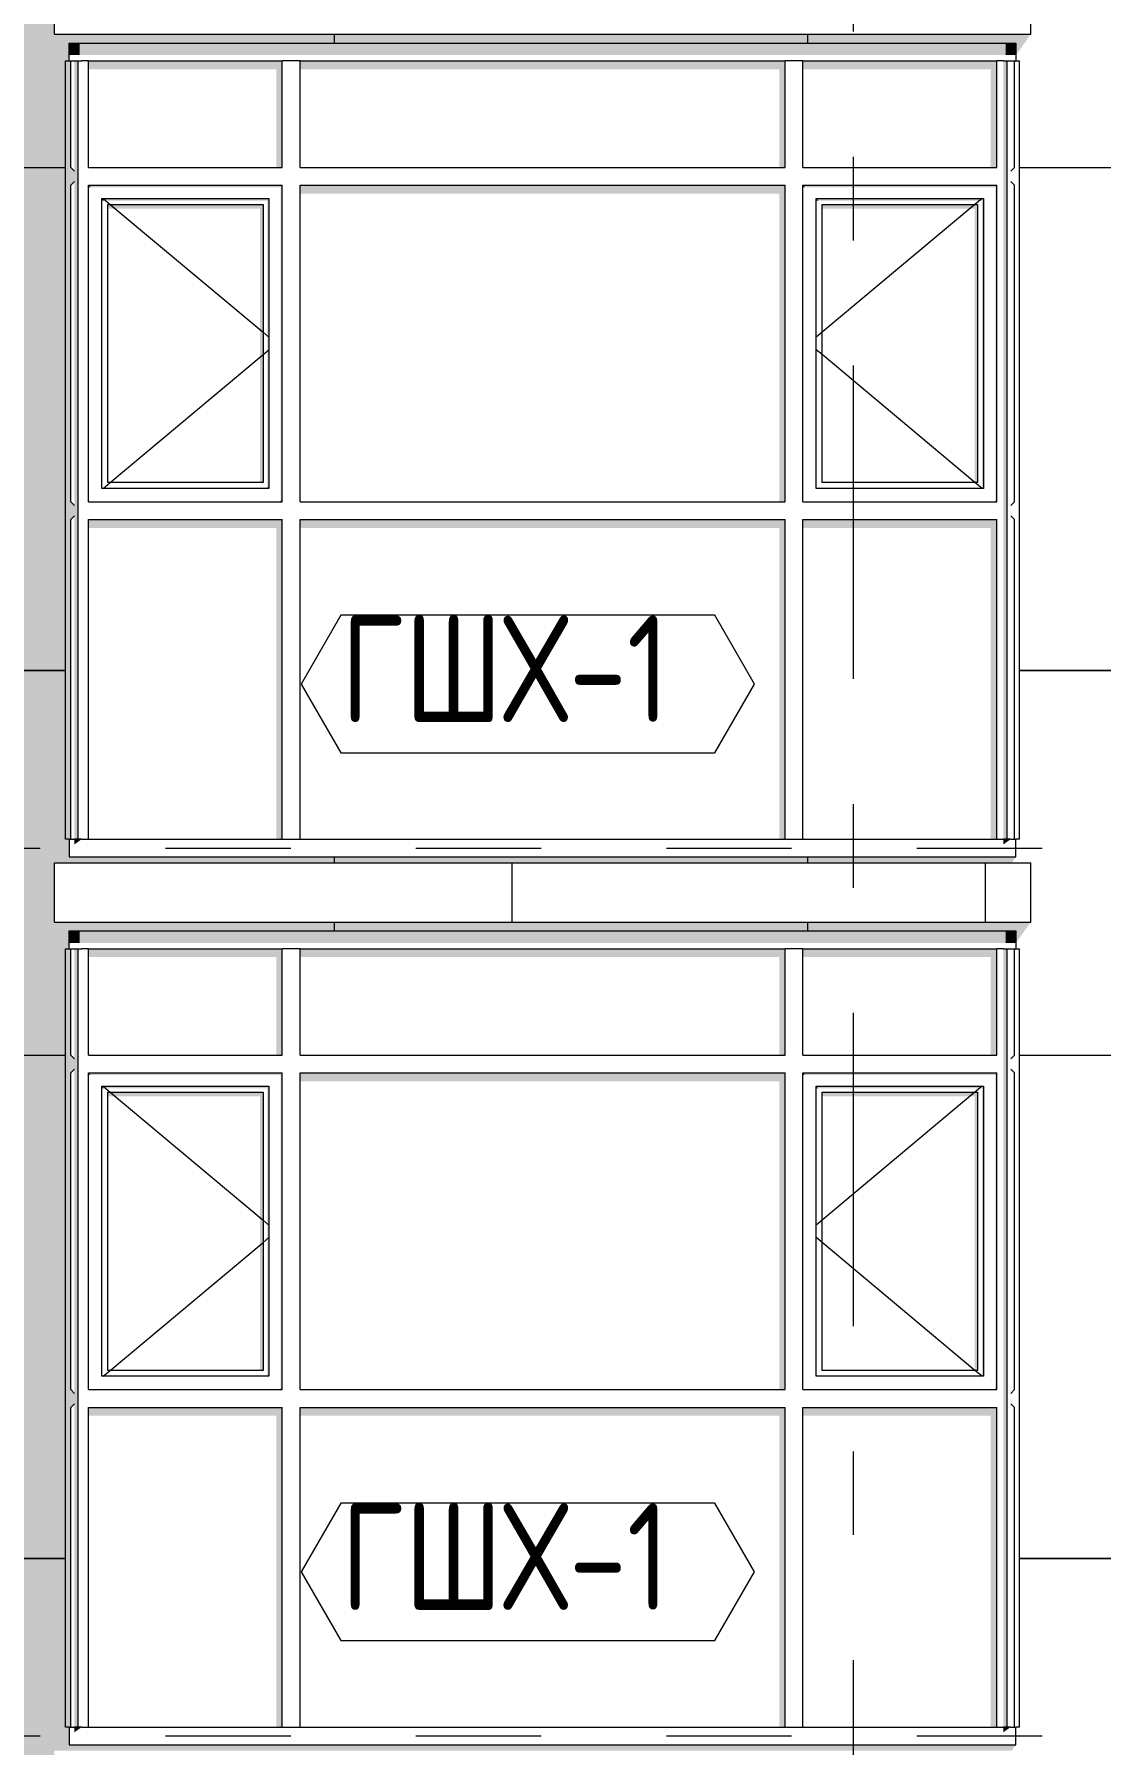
# Model space of a CAD drawing. Header units: millimetres. Extents: x 18162 to 7085488, y 72188 to 247925.
# Drawn here: x 5963690 to 5967295, y 106526 to 112306 of the extents above; entities that cross this region are included whole.
import ezdxf
from ezdxf.enums import TextEntityAlignment as Align

# ---------------------------------------------------------------- set-up
doc = ezdxf.new("R2010")
doc.units = ezdxf.units.MM
doc.header["$MEASUREMENT"] = 0
doc.linetypes.add('Dashed', pattern=[423.333333, 211.666667, -211.666667])
doc.linetypes.add('Double Dashed', pattern=[1093.611073, 529.166651, -211.666656, 141.111112, -211.666656])
for name, color, linetype in [('Finish - Wall', 7, 'Continuous'), ('Structural - Bearing', 7, 'Continuous'), ('Structural - Grid', 7, 'Continuous')]:
    doc.layers.add(name, color=color, linetype=linetype)
doc.styles.add('GENERATED_STYLE_3', font='', dxfattribs={"width": 0.8})
doc.styles.get('GENERATED_STYLE_3').set_extended_font_data('ISOCPEUR MON')

# ---------------------------------------------------------------- blocks, each defined once
blk = doc.blocks.new('*X2813', base_point=(6050603.8, 91556.2))
at = {"layer": 'Structural - Bearing', "color": 8, "linetype": 'Continuous', "lineweight": 13}
for p, q in [((5964703.8, 109306.2), (5964703.8, 109276.2)), ((5966303.8, 109306.2), (5966303.8, 109276.2)), ((5963103.8, 108856.2), (5963795.7, 108856.2)), ((5967020.5, 108856.2), (5967403.8, 108856.2)), ((5963103.8, 107156.2), (5963795.7, 107156.2)), ((5963795.7, 107156.2), (5963103.8, 107156.2)), ((5967020.5, 107156.2), (5967403.8, 107156.2)), ((5967403.8, 107156.2), (5967020.5, 107156.2))]:
    blk.add_line(p, q, dxfattribs=at)
blk = doc.blocks.new('*X2817', base_point=(6050603.8, 91556.2))
at = {"layer": 'Structural - Bearing', "color": 8, "linetype": 'Continuous', "lineweight": 13}
for p, q in [((5964703.8, 112306.2), (5964703.8, 112276.2)), ((5966303.8, 112306.2), (5966303.8, 112276.2)), ((5963103.8, 111856.2), (5963795.7, 111856.2)), ((5967020.5, 111856.2), (5967403.8, 111856.2)), ((5963103.8, 110156.2), (5963795.7, 110156.2)), ((5963795.7, 110156.2), (5963103.8, 110156.2)), ((5967020.5, 110156.2), (5967403.8, 110156.2)), ((5967403.8, 110156.2), (5967020.5, 110156.2)), ((5964703.8, 109526.2), (5964703.8, 109506.2)), ((5966303.8, 109526.2), (5966303.8, 109506.2))]:
    blk.add_line(p, q, dxfattribs=at)
blk = doc.blocks.new('*X2818', base_point=(6050603.8, 91556.2))
at = {"layer": 'Structural - Bearing', "color": 7, "linetype": 'Continuous', "lineweight": 9}
for p, q in [((5965303.8, 109506.2), (5965303.8, 109306.2)), ((5966903.8, 109506.2), (5966903.8, 109306.2))]:
    blk.add_line(p, q, dxfattribs=at)
blk = doc.blocks.new('Label_272_3', base_point=(5965358.1, 106876.2))
at = {"color": 13, "linetype": 'Continuous', "lineweight": 13, "flags": 128}
blk.add_lwpolyline([(5964591.7, 107110.4), (5964725.8, 106878.2), (5965990.4, 106878.2), (5966124.5, 107110.4), (5965990.4, 107342.7), (5964725.8, 107342.7)], close=True, dxfattribs=at)
at = {"color": 13, "lineweight": 13, "insert": (5964725.8, 107342), "char_height": 360, "attachment_point": 1, "style": 'GENERATED_STYLE_3'}
blk.add_mtext('\\A1;{\\pql;\\pt0,253000;\\fISOCPEUR MON|b0|i0|c0|p0;\\W0.800000;ГШХ-1\\fISOCPEUR MON|b0|i0|c0|p0;\\W0.800000;\\A1{\\H.66x;\\S^  ;}\\fISOCPEUR MON|b0|i0|c0|p0;\\W0.800000;\\fISOCPEUR MON|b0|i0|c0|p0;\\W0.800000;\\A1{\\H.66x;\\S^  ;}\\fISOCPEUR MON|b0|i0|c0|p0;\\W0.800000; \\fISOCPEUR MON|b0|i0|c0|p0;\\W0.800000;\\fISOCPEUR MON|b0|i0|c0|p0;\\W0.800000;\\fISOCPEUR MON|b0|i0|c0|p0;\\W0.800000;\\fISOCPEUR MON|b0|i0|c0|p0;\\W0.800000;\\fISOCPEUR MON|b0|i0|c0|p0;\\W0.800000;\\fISOCPEUR MON|b0|i0|c0|p0;\\W0.800000;\\fISOCPEUR MON|b0|i0|c0|p0;\\W0.800000;\\fISOCPEUR MON|b0|i0|c0|p0;\\W0.800000;\\fISOCPEUR MON|b0|i0|c0|p0;\\W0.800000;\\fISOCPEUR MON|b0|i0|c0|p0;\\W0.800000;\\fISOCPEUR MON|b0|i0|c0|p0;\\W0.800000;\\fISOCPEUR MON|b0|i0|c0|p0;\\W0.800000;\\fISOCPEUR MON|b0|i0|c0|p0;\\W0.800000;\\fISOCPEUR MON|b0|i0|c0|p0;\\W0.800000;\\fISOCPEUR MON|b0|i0|c0|p0;\\W0.800000;\\fISOCPEUR MON|b0|i0|c0|p0;\\W0.800000;\\fISOCPEUR MON|b0|i0|c0|p0;\\W0.800000;\\fISOCPEUR MON|b0|i0|c0|p0;\\W0.800000;\\fISOCPEUR MON|b0|i0|c0|p0;\\W0.800000;\\fISOCPEUR MON|b0|i0|c0|p0;\\W0.800000;\\fISOCPEUR MON|b0|i0|c0|p0;\\W0.800000;\\fISOCPEUR MON|b0|i0|c0|p0;\\W0.800000;\\fISOCPEUR MON|b0|i0|c0|p0;\\W0.800000;\\fISOCPEUR MON|b0|i0|c0|p0;\\W0.800000;\\fISOCPEUR MON|b0|i0|c0|p0;\\W0.800000;\\fISOCPEUR MON|b0|i0|c0|p0;\\W0.800000;\\fISOCPEUR MON|b0|i0|c0|p0;\\W0.800000;\\fISOCPEUR MON|b0|i0|c0|p0;\\W0.800000;\\fISOCPEUR MON|b0|i0|c0|p0;\\W0.800000;\\fISOCPEUR MON|b0|i0|c0|p0;\\W0.800000;\\fISOCPEUR MON|b0|i0|c0|p0;\\W0.800000;\\fISOCPEUR MON|b0|i0|c0|p0;\\W0.800000;\\fISOCPEUR MON|b0|i0|c0|p0;\\W0.800000;\\fISOCPEUR MON|b0|i0|c0|p0;\\W0.800000;\\fISOCPEUR MON|b0|i0|c0|p0;\\W0.800000;\\fISOCPEUR MON|b0|i0|c0|p0;\\W0.800000;\\fISOCPEUR MON|b0|i0|c0|p0;\\W0.800000;\\fISOCPEUR MON|b0|i0|c0|p0;\\W0.800000;\\fISOCPEUR MON|b0|i0|c0|p0;\\W0.800000;\\fISOCPEUR MON|b0|i0|c0|p0;\\W0.800000;\\fISOCPEUR MON|b0|i0|c0|p0;\\W0.800000;\\fISOCPEUR MON|b0|i0|c0|p0;\\W0.800000;\\fISOCPEUR MON|b0|i0|c0|p0;\\W0.800000;}', dxfattribs=at)
blk = doc.blocks.new('Label_273_3', base_point=(5965358.1, 109876.2))
at = {"color": 13, "linetype": 'Continuous', "lineweight": 13, "flags": 128}
blk.add_lwpolyline([(5964591.7, 110110.4), (5964725.8, 109878.2), (5965990.4, 109878.2), (5966124.5, 110110.4), (5965990.4, 110342.7), (5964725.8, 110342.7)], close=True, dxfattribs=at)
at = {"color": 13, "lineweight": 13, "insert": (5964725.8, 110342), "char_height": 360, "attachment_point": 1, "style": 'GENERATED_STYLE_3'}
blk.add_mtext('\\A1;{\\pql;\\pt0,253000;\\fISOCPEUR MON|b0|i0|c0|p0;\\W0.800000;ГШХ-1\\fISOCPEUR MON|b0|i0|c0|p0;\\W0.800000;\\A1{\\H.66x;\\S^  ;}\\fISOCPEUR MON|b0|i0|c0|p0;\\W0.800000;\\fISOCPEUR MON|b0|i0|c0|p0;\\W0.800000;\\A1{\\H.66x;\\S^  ;}\\fISOCPEUR MON|b0|i0|c0|p0;\\W0.800000; \\fISOCPEUR MON|b0|i0|c0|p0;\\W0.800000;\\fISOCPEUR MON|b0|i0|c0|p0;\\W0.800000;\\fISOCPEUR MON|b0|i0|c0|p0;\\W0.800000;\\fISOCPEUR MON|b0|i0|c0|p0;\\W0.800000;\\fISOCPEUR MON|b0|i0|c0|p0;\\W0.800000;\\fISOCPEUR MON|b0|i0|c0|p0;\\W0.800000;\\fISOCPEUR MON|b0|i0|c0|p0;\\W0.800000;\\fISOCPEUR MON|b0|i0|c0|p0;\\W0.800000;\\fISOCPEUR MON|b0|i0|c0|p0;\\W0.800000;\\fISOCPEUR MON|b0|i0|c0|p0;\\W0.800000;\\fISOCPEUR MON|b0|i0|c0|p0;\\W0.800000;\\fISOCPEUR MON|b0|i0|c0|p0;\\W0.800000;\\fISOCPEUR MON|b0|i0|c0|p0;\\W0.800000;\\fISOCPEUR MON|b0|i0|c0|p0;\\W0.800000;\\fISOCPEUR MON|b0|i0|c0|p0;\\W0.800000;\\fISOCPEUR MON|b0|i0|c0|p0;\\W0.800000;\\fISOCPEUR MON|b0|i0|c0|p0;\\W0.800000;\\fISOCPEUR MON|b0|i0|c0|p0;\\W0.800000;\\fISOCPEUR MON|b0|i0|c0|p0;\\W0.800000;\\fISOCPEUR MON|b0|i0|c0|p0;\\W0.800000;\\fISOCPEUR MON|b0|i0|c0|p0;\\W0.800000;\\fISOCPEUR MON|b0|i0|c0|p0;\\W0.800000;\\fISOCPEUR MON|b0|i0|c0|p0;\\W0.800000;\\fISOCPEUR MON|b0|i0|c0|p0;\\W0.800000;\\fISOCPEUR MON|b0|i0|c0|p0;\\W0.800000;\\fISOCPEUR MON|b0|i0|c0|p0;\\W0.800000;\\fISOCPEUR MON|b0|i0|c0|p0;\\W0.800000;\\fISOCPEUR MON|b0|i0|c0|p0;\\W0.800000;\\fISOCPEUR MON|b0|i0|c0|p0;\\W0.800000;\\fISOCPEUR MON|b0|i0|c0|p0;\\W0.800000;\\fISOCPEUR MON|b0|i0|c0|p0;\\W0.800000;\\fISOCPEUR MON|b0|i0|c0|p0;\\W0.800000;\\fISOCPEUR MON|b0|i0|c0|p0;\\W0.800000;\\fISOCPEUR MON|b0|i0|c0|p0;\\W0.800000;\\fISOCPEUR MON|b0|i0|c0|p0;\\W0.800000;\\fISOCPEUR MON|b0|i0|c0|p0;\\W0.800000;\\fISOCPEUR MON|b0|i0|c0|p0;\\W0.800000;\\fISOCPEUR MON|b0|i0|c0|p0;\\W0.800000;\\fISOCPEUR MON|b0|i0|c0|p0;\\W0.800000;\\fISOCPEUR MON|b0|i0|c0|p0;\\W0.800000;\\fISOCPEUR MON|b0|i0|c0|p0;\\W0.800000;\\fISOCPEUR MON|b0|i0|c0|p0;\\W0.800000;\\fISOCPEUR MON|b0|i0|c0|p0;\\W0.800000;}', dxfattribs=at)
blk = doc.blocks.new('Standard grid marker[382]_3', base_point=(5966458.1, 151556.2))
at = {"layer": 'Structural - Grid', "color": 13, "linetype": 'Double Dashed', "lineweight": 13, "ltscale": 2}
blk.add_line((5966458.1, 150556.2), (5966458.1, 87056.2), dxfattribs=at)
at = {"layer": 'Structural - Grid', "color": 13, "lineweight": 13, "style": 'GENERATED_STYLE_3'}
blk.add_attdef('AC_MarkerText_1', text='', height=500, rotation=360, dxfattribs=at).set_placement((5966458.1, 85706.2), align=Align.TOP_CENTER)

msp = doc.modelspace()

# ---------------------------------------------------------------- hatches: boundary and pattern name
at = {"layer": 'Finish - Wall', "linetype": 'Continuous', "lineweight": 0}
for points in [[(5963843.1, 112276.2), (5963808.1, 112276.2), (5963808.1, 112235.5), (5963843.1, 112235.5)], [(5963843.1, 112276.2), (5963843.1, 112235.5), (5964558.1, 112235.5), (5964558.1, 112276.2)], [(5966258.1, 112276.2), (5964558.1, 112276.2), (5964558.1, 112235.5), (5966258.1, 112235.5)], [(5966258.1, 112235.5), (5966973.1, 112235.5), (5966973.1, 112276.2), (5966258.1, 112276.2)], [(5967008.1, 112276.2), (5966973.1, 112276.2), (5966973.1, 112235.5), (5967008.1, 112235.5)], [(5963795.7, 112216.2), (5963795.7, 111826.2), (5963838.1, 111826.2), (5963838.1, 112216.2), (5963825.7, 112216.2), (5963825.7, 111843.6), (5963813.1, 111856.2), (5963813.1, 112216.2)], [(5964528.1, 112216.2), (5963873.1, 112216.2), (5963873.1, 112187.9), (5964508.1, 112187.9), (5964508.1, 111856.2), (5964528.1, 111856.2)], [(5964588.1, 112187.9), (5966208.1, 112187.9), (5966208.1, 111856.2), (5966228.1, 111856.2), (5966228.1, 112216.2), (5964588.1, 112216.2)], [(5966288.1, 112216.2), (5966288.1, 112187.9), (5966923.1, 112187.9), (5966923.1, 111856.2), (5966943.1, 111856.2), (5966943.1, 112216.2)], [(5966965.7, 111826.2), (5966978.1, 111826.2), (5966978.1, 112216.2), (5966965.7, 112216.2)], [(5967003.1, 112216.2), (5967003.1, 112209.1), (5967008.1, 112216.2)], [(5967003.1, 111856.2), (5966990.5, 111843.6), (5966996.8, 111847.3)], [(5964528.1, 111796.2), (5963873.1, 111796.2), (5963880.2, 111789.1), (5964521, 111789.1)], [(5963880.2, 111789.1), (5963873.1, 111796.2), (5963873.1, 111789.1)], [(5964521, 111789.1), (5964523.1, 111789.1), (5964523.1, 110731.2), (5964528.1, 110726.2), (5964528.1, 111796.2)], [(5964588.1, 111796.2), (5964588.1, 111767.9), (5966208.1, 111767.9), (5966208.1, 110726.2), (5966228.1, 110726.2), (5966228.1, 111796.2)], [(5966943.1, 111796.2), (5966288.1, 111796.2), (5966295.2, 111789.1), (5966936, 111789.1)], [(5966288.1, 111796.2), (5966288.1, 111789.1), (5966295.2, 111789.1)], [(5966936, 111789.1), (5966938.1, 111789.1), (5966938.1, 110731.2), (5966943.1, 110726.2), (5966943.1, 111796.2)], [(5966965.7, 110696.2), (5966978.1, 110696.2), (5966978.1, 111826.2), (5966965.7, 111826.2)], [(5963918.1, 111744.1), (5963925.2, 111744.1), (5963918.1, 111751.2)], [(5963918.1, 111751.2), (5963925.2, 111744.1), (5964476, 111744.1), (5964483.1, 111751.2)], [(5963938.1, 111717), (5964453.1, 111717), (5964453.1, 110791.2), (5964463.1, 110791.2), (5964463.1, 111731.2), (5963938.1, 111731.2)], [(5964483.1, 111751.2), (5964476, 111744.1), (5964478.1, 111744.1), (5964478.1, 110776.2), (5964483.1, 110771.2)], [(5966340.2, 111744.1), (5966333.1, 111751.2), (5966333.1, 111744.1)], [(5966333.1, 111751.2), (5966340.2, 111744.1), (5966891, 111744.1), (5966898.1, 111751.2)], [(5966353.1, 111731.2), (5966353.1, 111717), (5966868.1, 111717), (5966868.1, 110791.2), (5966878.1, 110791.2), (5966878.1, 111731.2)], [(5966891, 111744.1), (5966893.1, 111744.1), (5966893.1, 110776.2), (5966898.1, 110771.2), (5966898.1, 111751.2)], [(5964478.1, 110771.2), (5964483.1, 110771.2), (5964478.1, 110776.2)], [(5966893.1, 110771.2), (5966898.1, 110771.2), (5966893.1, 110776.2)], [(5963795.7, 110696.2), (5963795.7, 109586.2), (5963813.1, 109586.2), (5963813.1, 110666.2), (5963825.7, 110678.8), (5963825.7, 109586.2), (5963838.1, 109586.2), (5963838.1, 110696.2)], [(5964523.1, 110726.2), (5964528.1, 110726.2), (5964523.1, 110731.2)], [(5966938.1, 110726.2), (5966943.1, 110726.2), (5966938.1, 110731.2)], [(5966965.7, 109586.2), (5966978.1, 109586.2), (5966978.1, 110696.2), (5966965.7, 110696.2)], [(5967003.1, 110726.2), (5966990.5, 110713.6), (5966996.8, 110717.3)], [(5964528.1, 110666.2), (5963873.1, 110666.2), (5963873.1, 110637.9), (5964508.1, 110637.9), (5964508.1, 109586.2), (5964528.1, 109586.2)], [(5964588.1, 110637.9), (5966208.1, 110637.9), (5966208.1, 109586.2), (5966228.1, 109586.2), (5966228.1, 110666.2), (5964588.1, 110666.2)], [(5966288.1, 110666.2), (5966288.1, 110637.9), (5966923.1, 110637.9), (5966923.1, 109586.2), (5966943.1, 109586.2), (5966943.1, 110666.2)], [(5963825.7, 109568.6), (5963843.1, 109580.9), (5963843.1, 109586.2), (5963825.7, 109586.2)], [(5963850.5, 109586.2), (5963843.1, 109586.2), (5963843.1, 109580.9)], [(5966965.7, 109586.2), (5966965.7, 109568.6), (5966973.1, 109573.9), (5966973.1, 109586.2)], [(5966973.1, 109586.2), (5966973.1, 109573.9), (5966990.5, 109586.2)], [(5963843.1, 109276.2), (5963808.1, 109276.2), (5963808.1, 109235.5), (5963843.1, 109235.5)], [(5963843.1, 109276.2), (5963843.1, 109235.5), (5964558.1, 109235.5), (5964558.1, 109276.2)], [(5964558.1, 109235.5), (5966258.1, 109235.5), (5966258.1, 109276.2), (5964558.1, 109276.2)], [(5966258.1, 109235.5), (5966973.1, 109235.5), (5966973.1, 109276.2), (5966258.1, 109276.2)], [(5967008.1, 109276.2), (5966973.1, 109276.2), (5966973.1, 109235.5), (5967008.1, 109235.5)], [(5963795.7, 109216.2), (5963795.7, 108826.2), (5963838.1, 108826.2), (5963838.1, 109216.2), (5963825.7, 109216.2), (5963825.7, 108843.6), (5963813.1, 108856.2), (5963813.1, 109216.2)], [(5964528.1, 109216.2), (5963873.1, 109216.2), (5963873.1, 109187.9), (5964508.1, 109187.9), (5964508.1, 108856.2), (5964528.1, 108856.2)], [(5964588.1, 109187.9), (5966208.1, 109187.9), (5966208.1, 108856.2), (5966228.1, 108856.2), (5966228.1, 109216.2), (5964588.1, 109216.2)], [(5966288.1, 109216.2), (5966288.1, 109187.9), (5966923.1, 109187.9), (5966923.1, 108856.2), (5966943.1, 108856.2), (5966943.1, 109216.2)], [(5966965.7, 108826.2), (5966978.1, 108826.2), (5966978.1, 109216.2), (5966965.7, 109216.2)], [(5967003.1, 109216.2), (5967003.1, 109209.1), (5967008.1, 109216.2)], [(5967003.1, 108856.2), (5966990.5, 108843.6), (5966996.8, 108847.3)], [(5964528.1, 108796.2), (5963873.1, 108796.2), (5963880.2, 108789.1), (5964521, 108789.1)], [(5963880.2, 108789.1), (5963873.1, 108796.2), (5963873.1, 108789.1)], [(5964521, 108789.1), (5964523.1, 108789.1), (5964523.1, 107731.2), (5964528.1, 107726.2), (5964528.1, 108796.2)], [(5966228.1, 108796.2), (5964588.1, 108796.2), (5964588.1, 108767.9), (5966208.1, 108767.9), (5966208.1, 107726.2), (5966228.1, 107726.2)], [(5966943.1, 108796.2), (5966288.1, 108796.2), (5966295.2, 108789.1), (5966936, 108789.1)], [(5966288.1, 108796.2), (5966288.1, 108789.1), (5966295.2, 108789.1)], [(5966936, 108789.1), (5966938.1, 108789.1), (5966938.1, 107731.2), (5966943.1, 107726.2), (5966943.1, 108796.2)], [(5966965.7, 107696.2), (5966978.1, 107696.2), (5966978.1, 108826.2), (5966965.7, 108826.2)], [(5963918.1, 108744.1), (5963925.2, 108744.1), (5963918.1, 108751.2)], [(5963918.1, 108751.2), (5963925.2, 108744.1), (5964476, 108744.1), (5964483.1, 108751.2)], [(5964463.1, 108731.2), (5963938.1, 108731.2), (5963938.1, 108717), (5964453.1, 108717), (5964453.1, 107791.2), (5964463.1, 107791.2)], [(5964483.1, 108751.2), (5964476, 108744.1), (5964478.1, 108744.1), (5964478.1, 107776.2), (5964483.1, 107771.2)], [(5966340.2, 108744.1), (5966333.1, 108751.2), (5966333.1, 108744.1)], [(5966898.1, 108751.2), (5966333.1, 108751.2), (5966340.2, 108744.1), (5966891, 108744.1)], [(5966878.1, 108731.2), (5966353.1, 108731.2), (5966353.1, 108717), (5966868.1, 108717), (5966868.1, 107791.2), (5966878.1, 107791.2)], [(5966891, 108744.1), (5966893.1, 108744.1), (5966893.1, 107776.2), (5966898.1, 107771.2), (5966898.1, 108751.2)], [(5964478.1, 107771.2), (5964483.1, 107771.2), (5964478.1, 107776.2)], [(5966893.1, 107771.2), (5966898.1, 107771.2), (5966893.1, 107776.2)], [(5963795.7, 107696.2), (5963795.7, 106586.2), (5963813.1, 106586.2), (5963813.1, 107666.2), (5963825.7, 107678.8), (5963825.7, 106586.2), (5963838.1, 106586.2), (5963838.1, 107696.2)], [(5964523.1, 107726.2), (5964528.1, 107726.2), (5964523.1, 107731.2)], [(5966938.1, 107726.2), (5966943.1, 107726.2), (5966938.1, 107731.2)], [(5966965.7, 106586.2), (5966978.1, 106586.2), (5966978.1, 107696.2), (5966965.7, 107696.2)], [(5967003.1, 107726.2), (5966990.5, 107713.6), (5966996.8, 107717.3)], [(5963873.1, 107637.9), (5964508.1, 107637.9), (5964508.1, 106586.2), (5964528.1, 106586.2), (5964528.1, 107666.2), (5963873.1, 107666.2)], [(5966228.1, 107666.2), (5964588.1, 107666.2), (5964588.1, 107637.9), (5966208.1, 107637.9), (5966208.1, 106586.2), (5966228.1, 106586.2)], [(5966288.1, 107666.2), (5966288.1, 107637.9), (5966923.1, 107637.9), (5966923.1, 106586.2), (5966943.1, 106586.2), (5966943.1, 107666.2)], [(5963825.7, 106568.6), (5963843.1, 106580.9), (5963843.1, 106586.2), (5963825.7, 106586.2)], [(5963850.5, 106586.2), (5963843.1, 106586.2), (5963843.1, 106580.9)], [(5966965.7, 106568.6), (5966973.1, 106573.9), (5966973.1, 106586.2), (5966965.7, 106586.2)], [(5966973.1, 106586.2), (5966973.1, 106573.9), (5966990.5, 106586.2)]]:
    msp.add_hatch(color=49, dxfattribs=at).paths.add_polyline_path(points)
h = msp.add_hatch(color=49, dxfattribs=at)
h.paths.add_polyline_path([(5963795.7, 110696.2), (5963838.1, 110696.2), (5963838.1, 111826.2), (5963795.7, 111826.2)])
h.paths.add_polyline_path([(5963813.1, 111796.2), (5963825.7, 111808.8), (5963825.7, 110713.6), (5963813.1, 110726.2)], flags=0)
h = msp.add_hatch(color=49, dxfattribs=at)
h.paths.add_polyline_path([(5963795.7, 107696.2), (5963838.1, 107696.2), (5963838.1, 108826.2), (5963795.7, 108826.2)])
h.paths.add_polyline_path([(5963813.1, 108796.2), (5963825.7, 108808.8), (5963825.7, 107713.6), (5963813.1, 107726.2)], flags=0)
at = {"layer": 'Structural - Bearing', "linetype": 'Continuous', "lineweight": 0}
for points in [[(5962513.1, 110017.7), (5962525.7, 110005.1), (5962525.7, 109975.5), (5962513.1, 109957.7), (5962513.1, 109456.2), (5963758.1, 109456.2), (5963758.1, 109506.2), (5966994, 109506.2), (5967008.1, 109526.2), (5963808.1, 109526.2), (5963808.1, 109586.2), (5963795.7, 109586.2), (5963795.7, 112216.2), (5963808.1, 112216.2), (5963808.1, 112276.2), (5967008.1, 112276.2), (5967008.1, 112235.5), (5967058.1, 112306.2), (5963758.1, 112306.2), (5963758.1, 112456.2), (5962513.1, 112456.2), (5962513.1, 111887.7), (5962525.7, 111875.1), (5962525.7, 111856.2), (5962758.1, 111856.2), (5962758.1, 110156.2), (5962513.1, 110156.2)], [(5962513.1, 108887.7), (5962525.7, 108875.1), (5962525.7, 108856.2), (5962758.1, 108856.2), (5962758.1, 107156.2), (5962513.1, 107156.2), (5962513.1, 107017.7), (5962525.7, 107005.1), (5962525.7, 106975.5), (5962513.1, 106957.7), (5962513.1, 106456.2), (5963758.1, 106456.2), (5963758.1, 106506.2), (5966994, 106506.2), (5967008.1, 106526.2), (5963808.1, 106526.2), (5963808.1, 106586.2), (5963795.7, 106586.2), (5963795.7, 109216.2), (5963808.1, 109216.2), (5963808.1, 109276.2), (5967008.1, 109276.2), (5967008.1, 109235.5), (5967058.1, 109306.2), (5963758.1, 109306.2), (5963758.1, 109456.2), (5962513.1, 109456.2)]]:
    msp.add_hatch(color=49, dxfattribs=at).paths.add_polyline_path(points)

# ---------------------------------------------------------------- linework, layer by layer
at = {"color": 8, "linetype": 'Dashed', "lineweight": 13, "ltscale": 2}
for p, q in [((5948046.5, 109556.2), (5978885, 109556.2)), ((5948046.5, 106556.2), (5978885, 106556.2))]:
    msp.add_line(p, q, dxfattribs=at)
at = {"layer": 'Finish - Wall', "color": 7, "linetype": 'Continuous', "lineweight": 9}
for p, q in [((5963808.1, 112216.2), (5963808.1, 112276.2)), ((5963808.1, 112276.2), (5963843.1, 112276.2)), ((5963843.1, 112276.2), (5964558.1, 112276.2)), ((5964558.1, 112276.2), (5966258.1, 112276.2)), ((5966258.1, 112276.2), (5966973.1, 112276.2)), ((5966973.1, 112276.2), (5967008.1, 112276.2)), ((5967008.1, 112276.2), (5967008.1, 112216.2)), ((5963795.7, 112216.2), (5963808.1, 112216.2)), ((5963795.7, 111826.2), (5963795.7, 112216.2)), ((5963808.1, 112216.2), (5963813.1, 112216.2)), ((5963813.1, 112216.2), (5963825.7, 112216.2)), ((5963813.1, 111856.2), (5963813.1, 112216.2)), ((5963825.7, 112216.2), (5963838.1, 112216.2)), ((5963838.1, 112216.2), (5963850.5, 112216.2)), ((5963838.1, 111826.2), (5963838.1, 112216.2)), ((5963873.1, 112216.2), (5963850.5, 112216.2)), ((5963873.1, 112216.2), (5964528.1, 112216.2)), ((5963873.1, 111856.2), (5963873.1, 112216.2)), ((5964588.1, 112216.2), (5964528.1, 112216.2)), ((5964528.1, 111856.2), (5964528.1, 112216.2)), ((5964588.1, 112216.2), (5966228.1, 112216.2)), ((5964588.1, 111856.2), (5964588.1, 112216.2)), ((5966288.1, 112216.2), (5966228.1, 112216.2)), ((5966228.1, 111856.2), (5966228.1, 112216.2)), ((5966288.1, 112216.2), (5966943.1, 112216.2)), ((5966288.1, 111856.2), (5966288.1, 112216.2)), ((5966965.7, 112216.2), (5966943.1, 112216.2)), ((5966943.1, 111856.2), (5966943.1, 112216.2)), ((5966965.7, 112216.2), (5966978.1, 112216.2)), ((5966978.1, 112216.2), (5966990.5, 112216.2)), ((5966978.1, 111826.2), (5966978.1, 112216.2)), ((5966990.5, 112216.2), (5967003.1, 112216.2)), ((5967003.1, 112216.2), (5967008.1, 112216.2)), ((5967003.1, 111856.2), (5967003.1, 112216.2)), ((5967008.1, 112216.2), (5967020.5, 112216.2)), ((5967020.5, 111826.2), (5967020.5, 112216.2)), ((5963813.1, 111856.2), (5963825.7, 111843.6)), ((5963873.1, 111856.2), (5964528.1, 111856.2)), ((5964588.1, 111856.2), (5966228.1, 111856.2)), ((5966288.1, 111856.2), (5966943.1, 111856.2)), ((5966990.5, 111843.6), (5967003.1, 111856.2)), ((5963795.7, 110696.2), (5963795.7, 111826.2)), ((5963825.7, 111808.8), (5963813.1, 111796.2)), ((5963813.1, 110726.2), (5963813.1, 111796.2)), ((5963838.1, 110696.2), (5963838.1, 111826.2)), ((5963873.1, 110726.2), (5963873.1, 111796.2)), ((5963873.1, 111796.2), (5964528.1, 111796.2)), ((5964528.1, 110726.2), (5964528.1, 111796.2)), ((5964588.1, 110726.2), (5964588.1, 111796.2)), ((5964588.1, 111796.2), (5966228.1, 111796.2)), ((5966228.1, 110726.2), (5966228.1, 111796.2)), ((5966288.1, 110726.2), (5966288.1, 111796.2)), ((5966288.1, 111796.2), (5966943.1, 111796.2)), ((5966943.1, 110726.2), (5966943.1, 111796.2)), ((5966978.1, 110696.2), (5966978.1, 111826.2)), ((5967003.1, 111796.2), (5966990.5, 111808.8)), ((5967003.1, 110726.2), (5967003.1, 111796.2)), ((5967020.5, 110696.2), (5967020.5, 111826.2)), ((5963918.1, 110771.2), (5963918.1, 111751.2)), ((5963918.1, 111751.2), (5964483.1, 111751.2)), ((5963923, 111751.2), (5963946.9, 111731.2)), ((5963938.1, 111731.2), (5964463.1, 111731.2)), ((5963938.1, 110791.2), (5963938.1, 111731.2)), ((5963946.9, 111731.2), (5964463.1, 111298.9)), ((5964463.1, 111731.2), (5964463.1, 110791.2)), ((5964483.1, 111751.2), (5964483.1, 110771.2)), ((5966333.1, 110771.2), (5966333.1, 111751.2)), ((5966333.1, 111751.2), (5966898.1, 111751.2)), ((5966353.1, 111731.2), (5966878.1, 111731.2)), ((5966869.4, 111731.2), (5966353.1, 111298.9)), ((5966353.1, 110791.2), (5966353.1, 111731.2)), ((5966893.3, 111751.2), (5966869.4, 111731.2)), ((5966878.1, 111731.2), (5966878.1, 110791.2)), ((5966898.1, 111751.2), (5966898.1, 110771.2)), ((5964463.1, 111298.9), (5964483.1, 111282.1)), ((5966353.1, 111298.9), (5966333.1, 111282.1)), ((5963946.9, 110791.2), (5964463.1, 111223.5)), ((5964463.1, 111223.5), (5964483.1, 111240.2)), ((5966353.1, 111223.5), (5966333.1, 111240.2)), ((5966869.4, 110791.2), (5966353.1, 111223.5)), ((5964483.1, 110771.2), (5963918.1, 110771.2)), ((5963923, 110771.2), (5963946.9, 110791.2)), ((5964463.1, 110791.2), (5963938.1, 110791.2)), ((5966898.1, 110771.2), (5966333.1, 110771.2)), ((5966878.1, 110791.2), (5966353.1, 110791.2)), ((5966893.3, 110771.2), (5966869.4, 110791.2)), ((5963795.7, 109586.2), (5963795.7, 110696.2)), ((5963813.1, 110726.2), (5963825.7, 110713.6)), ((5963838.1, 109586.2), (5963838.1, 110696.2)), ((5963873.1, 110726.2), (5964528.1, 110726.2)), ((5964588.1, 110726.2), (5966228.1, 110726.2)), ((5966288.1, 110726.2), (5966943.1, 110726.2)), ((5966978.1, 109586.2), (5966978.1, 110696.2)), ((5966990.5, 110713.6), (5967003.1, 110726.2)), ((5967020.5, 109586.2), (5967020.5, 110696.2)), ((5963825.7, 110678.8), (5963813.1, 110666.2)), ((5963813.1, 109586.2), (5963813.1, 110666.2)), ((5963873.1, 109586.2), (5963873.1, 110666.2)), ((5963873.1, 110666.2), (5964528.1, 110666.2)), ((5964528.1, 109586.2), (5964528.1, 110666.2)), ((5964588.1, 109586.2), (5964588.1, 110666.2)), ((5964588.1, 110666.2), (5966228.1, 110666.2)), ((5966228.1, 109586.2), (5966228.1, 110666.2)), ((5966288.1, 109586.2), (5966288.1, 110666.2)), ((5966288.1, 110666.2), (5966943.1, 110666.2)), ((5966943.1, 109586.2), (5966943.1, 110666.2)), ((5967003.1, 110666.2), (5966990.5, 110678.8)), ((5967003.1, 109586.2), (5967003.1, 110666.2)), ((5963808.1, 109586.2), (5963795.7, 109586.2)), ((5963808.1, 109586.2), (5963813.1, 109586.2)), ((5963808.1, 109586.2), (5963808.1, 109526.2)), ((5963813.1, 109586.2), (5963825.7, 109586.2)), ((5963838.1, 109586.2), (5963825.7, 109586.2)), ((5963850.5, 109586.2), (5963838.1, 109586.2)), ((5963850.5, 109586.2), (5963873.1, 109586.2)), ((5963873.1, 109586.2), (5964528.1, 109586.2)), ((5964528.1, 109586.2), (5964588.1, 109586.2)), ((5964588.1, 109586.2), (5966228.1, 109586.2)), ((5966228.1, 109586.2), (5966288.1, 109586.2)), ((5966288.1, 109586.2), (5966943.1, 109586.2)), ((5966943.1, 109586.2), (5966965.7, 109586.2)), ((5966978.1, 109586.2), (5966965.7, 109586.2)), ((5966990.5, 109586.2), (5966978.1, 109586.2)), ((5966990.5, 109586.2), (5967003.1, 109586.2)), ((5967003.1, 109586.2), (5967008.1, 109586.2)), ((5967020.5, 109586.2), (5967008.1, 109586.2)), ((5967008.1, 109526.2), (5967008.1, 109586.2)), ((5963808.1, 109526.2), (5963843.1, 109526.2)), ((5963843.1, 109526.2), (5964558.1, 109526.2)), ((5964558.1, 109526.2), (5966258.1, 109526.2)), ((5966258.1, 109526.2), (5966973.1, 109526.2)), ((5966973.1, 109526.2), (5967008.1, 109526.2)), ((5963808.1, 109216.2), (5963808.1, 109276.2)), ((5963808.1, 109276.2), (5963843.1, 109276.2)), ((5963843.1, 109276.2), (5964558.1, 109276.2)), ((5964558.1, 109276.2), (5966258.1, 109276.2)), ((5966258.1, 109276.2), (5966973.1, 109276.2)), ((5966973.1, 109276.2), (5967008.1, 109276.2)), ((5967008.1, 109276.2), (5967008.1, 109216.2)), ((5963795.7, 109216.2), (5963808.1, 109216.2)), ((5963795.7, 108826.2), (5963795.7, 109216.2)), ((5963808.1, 109216.2), (5963813.1, 109216.2)), ((5963813.1, 109216.2), (5963825.7, 109216.2)), ((5963813.1, 108856.2), (5963813.1, 109216.2)), ((5963825.7, 109216.2), (5963838.1, 109216.2)), ((5963838.1, 109216.2), (5963850.5, 109216.2)), ((5963838.1, 108826.2), (5963838.1, 109216.2)), ((5963873.1, 109216.2), (5963850.5, 109216.2)), ((5963873.1, 109216.2), (5964528.1, 109216.2)), ((5963873.1, 108856.2), (5963873.1, 109216.2)), ((5964588.1, 109216.2), (5964528.1, 109216.2)), ((5964528.1, 108856.2), (5964528.1, 109216.2)), ((5964588.1, 109216.2), (5966228.1, 109216.2)), ((5964588.1, 108856.2), (5964588.1, 109216.2)), ((5966288.1, 109216.2), (5966228.1, 109216.2)), ((5966228.1, 108856.2), (5966228.1, 109216.2)), ((5966288.1, 109216.2), (5966943.1, 109216.2)), ((5966288.1, 108856.2), (5966288.1, 109216.2)), ((5966965.7, 109216.2), (5966943.1, 109216.2)), ((5966943.1, 108856.2), (5966943.1, 109216.2)), ((5966965.7, 109216.2), (5966978.1, 109216.2)), ((5966978.1, 109216.2), (5966990.5, 109216.2)), ((5966978.1, 108826.2), (5966978.1, 109216.2)), ((5966990.5, 109216.2), (5967003.1, 109216.2)), ((5967003.1, 109216.2), (5967008.1, 109216.2)), ((5967003.1, 108856.2), (5967003.1, 109216.2)), ((5967008.1, 109216.2), (5967020.5, 109216.2)), ((5967020.5, 108826.2), (5967020.5, 109216.2)), ((5963813.1, 108856.2), (5963825.7, 108843.6)), ((5963873.1, 108856.2), (5964528.1, 108856.2)), ((5964588.1, 108856.2), (5966228.1, 108856.2)), ((5966288.1, 108856.2), (5966943.1, 108856.2)), ((5966990.5, 108843.6), (5967003.1, 108856.2)), ((5963795.7, 107696.2), (5963795.7, 108826.2)), ((5963825.7, 108808.8), (5963813.1, 108796.2)), ((5963813.1, 107726.2), (5963813.1, 108796.2)), ((5963838.1, 107696.2), (5963838.1, 108826.2)), ((5963873.1, 107726.2), (5963873.1, 108796.2)), ((5963873.1, 108796.2), (5964528.1, 108796.2)), ((5964528.1, 107726.2), (5964528.1, 108796.2)), ((5964588.1, 107726.2), (5964588.1, 108796.2)), ((5964588.1, 108796.2), (5966228.1, 108796.2)), ((5966228.1, 107726.2), (5966228.1, 108796.2)), ((5966288.1, 107726.2), (5966288.1, 108796.2)), ((5966288.1, 108796.2), (5966943.1, 108796.2)), ((5966943.1, 107726.2), (5966943.1, 108796.2)), ((5966978.1, 107696.2), (5966978.1, 108826.2)), ((5967003.1, 108796.2), (5966990.5, 108808.8)), ((5967003.1, 107726.2), (5967003.1, 108796.2)), ((5967020.5, 107696.2), (5967020.5, 108826.2)), ((5963918.1, 107771.2), (5963918.1, 108751.2)), ((5963918.1, 108751.2), (5964483.1, 108751.2)), ((5963923, 108751.2), (5963946.9, 108731.2)), ((5963938.1, 108731.2), (5964463.1, 108731.2)), ((5963938.1, 107791.2), (5963938.1, 108731.2)), ((5963946.9, 108731.2), (5964463.1, 108298.9)), ((5964463.1, 108731.2), (5964463.1, 107791.2)), ((5964483.1, 108751.2), (5964483.1, 107771.2)), ((5966333.1, 107771.2), (5966333.1, 108751.2)), ((5966333.1, 108751.2), (5966898.1, 108751.2)), ((5966353.1, 108731.2), (5966878.1, 108731.2)), ((5966869.4, 108731.2), (5966353.1, 108298.9)), ((5966353.1, 107791.2), (5966353.1, 108731.2)), ((5966893.3, 108751.2), (5966869.4, 108731.2)), ((5966878.1, 108731.2), (5966878.1, 107791.2)), ((5966898.1, 108751.2), (5966898.1, 107771.2)), ((5964463.1, 108298.9), (5964483.1, 108282.1)), ((5966353.1, 108298.9), (5966333.1, 108282.1)), ((5963946.9, 107791.2), (5964463.1, 108223.5)), ((5964463.1, 108223.5), (5964483.1, 108240.2)), ((5966353.1, 108223.5), (5966333.1, 108240.2)), ((5966869.4, 107791.2), (5966353.1, 108223.5)), ((5964483.1, 107771.2), (5963918.1, 107771.2)), ((5963923, 107771.2), (5963946.9, 107791.2)), ((5964463.1, 107791.2), (5963938.1, 107791.2)), ((5966898.1, 107771.2), (5966333.1, 107771.2)), ((5966878.1, 107791.2), (5966353.1, 107791.2)), ((5966893.3, 107771.2), (5966869.4, 107791.2)), ((5963795.7, 106586.2), (5963795.7, 107696.2)), ((5963813.1, 107726.2), (5963825.7, 107713.6)), ((5963838.1, 106586.2), (5963838.1, 107696.2)), ((5963873.1, 107726.2), (5964528.1, 107726.2)), ((5964588.1, 107726.2), (5966228.1, 107726.2)), ((5966288.1, 107726.2), (5966943.1, 107726.2)), ((5966978.1, 106586.2), (5966978.1, 107696.2)), ((5966990.5, 107713.6), (5967003.1, 107726.2)), ((5967020.5, 106586.2), (5967020.5, 107696.2)), ((5963825.7, 107678.8), (5963813.1, 107666.2)), ((5963813.1, 106586.2), (5963813.1, 107666.2)), ((5963873.1, 106586.2), (5963873.1, 107666.2)), ((5963873.1, 107666.2), (5964528.1, 107666.2)), ((5964528.1, 106586.2), (5964528.1, 107666.2)), ((5964588.1, 106586.2), (5964588.1, 107666.2)), ((5964588.1, 107666.2), (5966228.1, 107666.2)), ((5966228.1, 106586.2), (5966228.1, 107666.2)), ((5966288.1, 106586.2), (5966288.1, 107666.2)), ((5966288.1, 107666.2), (5966943.1, 107666.2)), ((5966943.1, 106586.2), (5966943.1, 107666.2)), ((5967003.1, 107666.2), (5966990.5, 107678.8)), ((5967003.1, 106586.2), (5967003.1, 107666.2)), ((5963808.1, 106586.2), (5963795.7, 106586.2)), ((5963808.1, 106586.2), (5963813.1, 106586.2)), ((5963808.1, 106586.2), (5963808.1, 106526.2)), ((5963813.1, 106586.2), (5963825.7, 106586.2)), ((5963838.1, 106586.2), (5963825.7, 106586.2)), ((5963850.5, 106586.2), (5963838.1, 106586.2)), ((5963850.5, 106586.2), (5963873.1, 106586.2)), ((5963873.1, 106586.2), (5964528.1, 106586.2)), ((5964528.1, 106586.2), (5964588.1, 106586.2)), ((5964588.1, 106586.2), (5966228.1, 106586.2)), ((5966228.1, 106586.2), (5966288.1, 106586.2)), ((5966288.1, 106586.2), (5966943.1, 106586.2)), ((5966943.1, 106586.2), (5966965.7, 106586.2)), ((5966978.1, 106586.2), (5966965.7, 106586.2)), ((5966990.5, 106586.2), (5966978.1, 106586.2)), ((5966990.5, 106586.2), (5967003.1, 106586.2)), ((5967003.1, 106586.2), (5967008.1, 106586.2)), ((5967020.5, 106586.2), (5967008.1, 106586.2)), ((5967008.1, 106526.2), (5967008.1, 106586.2)), ((5963808.1, 106526.2), (5963843.1, 106526.2)), ((5963843.1, 106526.2), (5964558.1, 106526.2)), ((5964558.1, 106526.2), (5966258.1, 106526.2)), ((5966258.1, 106526.2), (5966973.1, 106526.2)), ((5966973.1, 106526.2), (5967008.1, 106526.2))]:
    msp.add_line(p, q, dxfattribs=at)
at = {"layer": 'Structural - Bearing', "color": 7, "linetype": 'Continuous', "lineweight": 13}
for p, q in [((5963758.1, 112306.2), (5963758.1, 112506.2)), ((5967058.1, 112306.2), (5967058.1, 112506.2)), ((5963758.1, 112306.2), (5967058.1, 112306.2)), ((5963758.1, 109306.2), (5963758.1, 109506.2)), ((5963758.1, 109506.2), (5967058.1, 109506.2)), ((5967058.1, 109306.2), (5967058.1, 109506.2)), ((5963758.1, 109306.2), (5967058.1, 109306.2))]:
    msp.add_line(p, q, dxfattribs=at)

# ---------------------------------------------------------------- block references
at = {"color": 12, "linetype": 'Continuous', "lineweight": 13}
for name, p in [('Label_273_3', (5965358.1, 109876.2)), ('Label_272_3', (5965358.1, 106876.2))]:
    msp.add_blockref(name, p, dxfattribs=at)
at = {"layer": 'Structural - Bearing', "lineweight": 0}
for name in ['*X2817', '*X2818', '*X2813']:
    msp.add_blockref(name, (6050603.8, 91556.2), dxfattribs=at)
at = {"layer": 'Structural - Grid', "color": 13, "linetype": 'Continuous', "lineweight": 13}
msp.add_blockref('Standard grid marker[382]_3', (5966458.1, 151556.2), dxfattribs=at)

doc.saveas('drawing.dxf')
